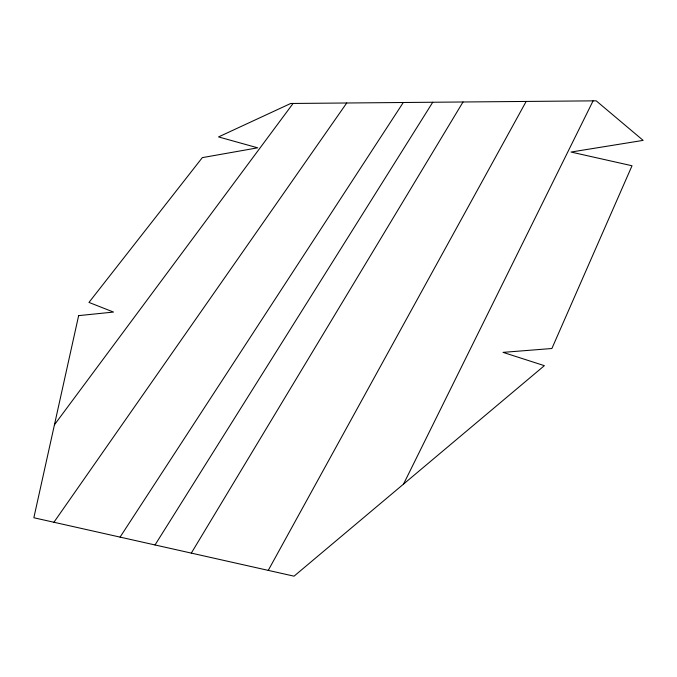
<?xml version="1.0" encoding="UTF-8"?>
<svg xmlns="http://www.w3.org/2000/svg" width="677" height="677" viewBox="0 0 677 677"><rect width="100%" height="100%" fill="white"/><g stroke="black" fill="none" stroke-linecap="round" stroke-linejoin="round"><path stroke-width="1.02" d="M403.526 484.097L593.077 100.856M268.253 570.381L526.173 101.44M191.312 553.109L463.017 101.982M155.025 544.96L432.747 102.244M120.074 537.106L403.297 102.498M53.923 522.255L346.734 102.989M54.448 424.775L293.09 103.454M78.634 315.634L33.85 517.753L294.038 576.169L544.367 365.665L503.036 352.37L551.89 348.503L632.022 165.755L571.016 152.046L643.15 140.384L596.209 100.831L290.712 103.479L218.536 136.923L257.692 147.823L202.321 157.631L88.975 302.416L113.499 312.063L78.634 315.634"/></g></svg>
